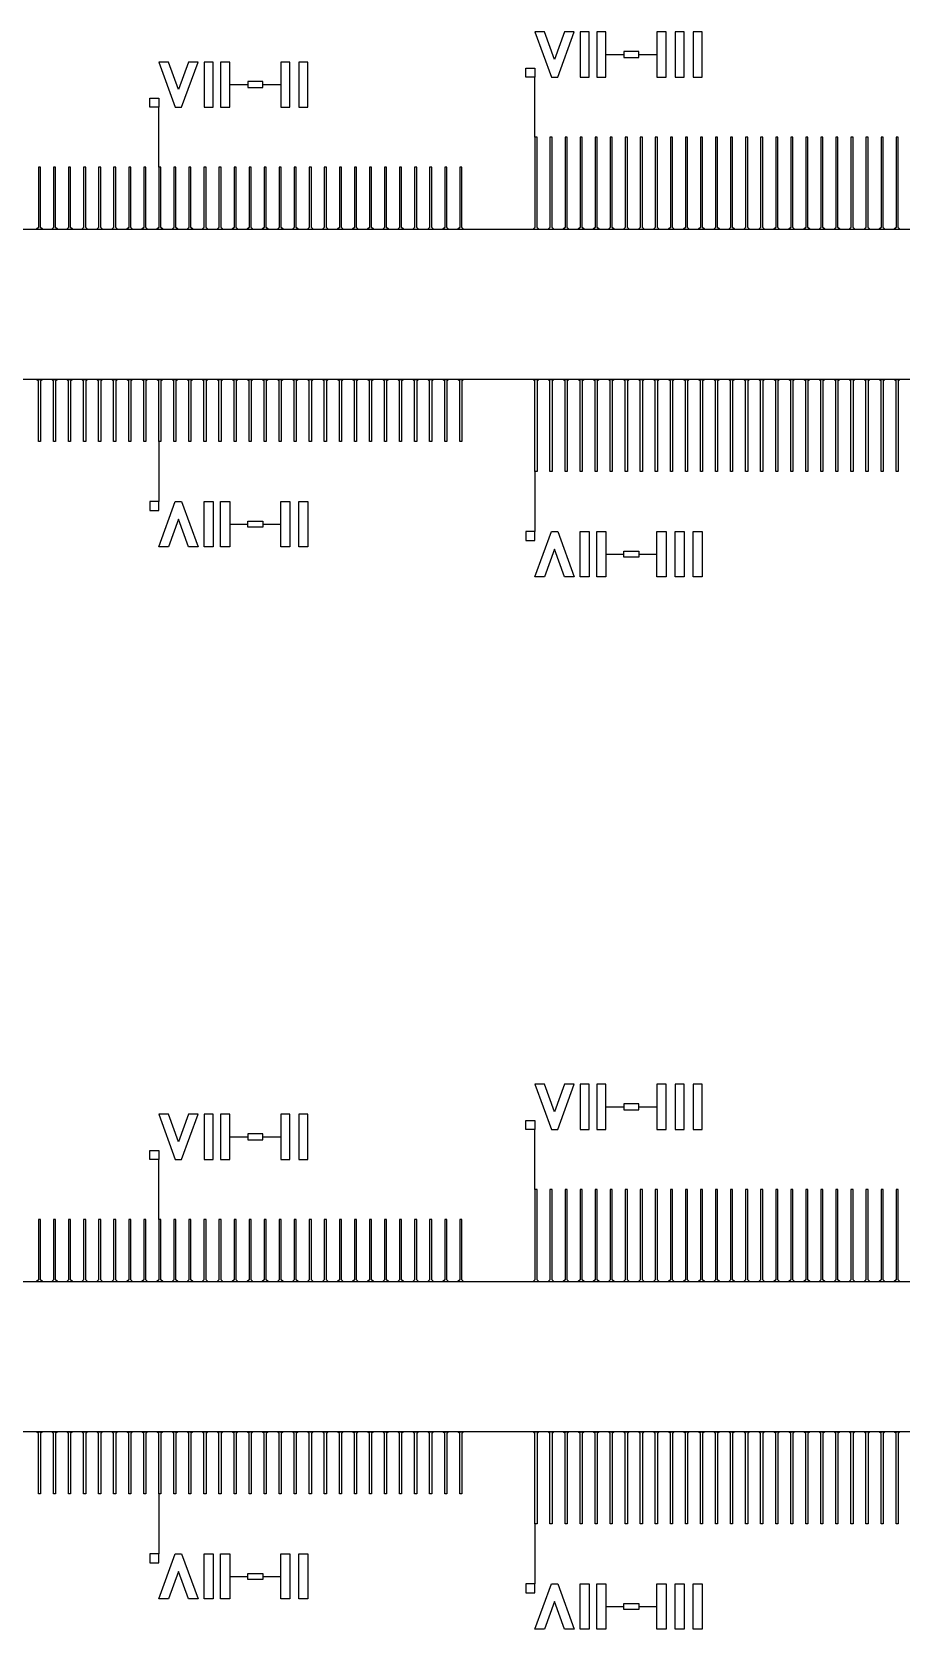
# Model space of a CAD drawing. Extents: x 135699 to 160699, y 112501 to 137501.
# Drawn here: x 147033 to 147321, y 130736 to 131267 of the extents above; entities that cross this region are included whole.
import ezdxf

# ---------------------------------------------------------------- set-up
doc = ezdxf.new("R2010")
doc.units = 13
doc.layers.add('0.7', color=50, linetype='Continuous')
doc.layers.add('Main', color=140, linetype='Continuous')
doc.layers.add('Write', color=7, linetype='Continuous', true_color=0x839eaa)

msp = doc.modelspace()

# ---------------------------------------------------------------- linework, layer by layer
for p, q in [((147223.23, 131259.41), (147229.23, 131259.41)), ((147234.23, 131259.41), (147240.23, 131259.41)), ((147098.23, 131249.41), (147104.23, 131249.41)), ((147109.23, 131249.41), (147115.23, 131249.41)), ((147199.68, 131231.91), (147199.68, 131251.91)), ((147074.68, 131221.91), (147074.68, 131241.91)), ((147074.68, 131130.71), (147074.68, 131110.71)), ((147199.68, 131120.71), (147199.68, 131100.71)), ((147098.23, 131103.21), (147104.23, 131103.21)), ((147109.23, 131103.21), (147115.23, 131103.21)), ((147223.23, 131093.21), (147229.23, 131093.21)), ((147234.23, 131093.21), (147240.23, 131093.21)), ((147223.23, 130909.41), (147229.23, 130909.41)), ((147234.23, 130909.41), (147240.23, 130909.41)), ((147098.23, 130899.41), (147104.23, 130899.41)), ((147109.23, 130899.41), (147115.23, 130899.41)), ((147199.68, 130881.91), (147199.68, 130901.91)), ((147074.68, 130871.91), (147074.68, 130891.91)), ((147074.68, 130780.71), (147074.68, 130760.71)), ((147199.68, 130770.71), (147199.68, 130750.71)), ((147098.23, 130753.21), (147104.23, 130753.21)), ((147109.23, 130753.21), (147115.23, 130753.21)), ((147223.23, 130743.21), (147229.23, 130743.21)), ((147234.23, 130743.21), (147240.23, 130743.21))]:
    msp.add_line(p, q)
at = {"layer": '0.7'}
for points in [[(147200.98, 131201.31), (147200.38, 131201.91), (147200.38, 131231.91), (147199.68, 131231.91), (147199.68, 131201.91), (147199.08, 131201.31)], [(147205.98, 131201.31), (147205.38, 131201.91), (147205.38, 131231.91), (147204.68, 131231.91), (147204.68, 131201.91), (147204.08, 131201.31)], [(147210.98, 131201.31), (147210.38, 131201.91), (147210.38, 131231.91), (147209.68, 131231.91), (147209.68, 131201.91), (147209.08, 131201.31)], [(147215.98, 131201.31), (147215.38, 131201.91), (147215.38, 131231.91), (147214.68, 131231.91), (147214.68, 131201.91), (147214.08, 131201.31)], [(147220.98, 131201.31), (147220.38, 131201.91), (147220.38, 131231.91), (147219.68, 131231.91), (147219.68, 131201.91), (147219.08, 131201.31)], [(147225.98, 131201.31), (147225.38, 131201.91), (147225.38, 131231.91), (147224.68, 131231.91), (147224.68, 131201.91), (147224.08, 131201.31)], [(147230.98, 131201.31), (147230.38, 131201.91), (147230.38, 131231.91), (147229.68, 131231.91), (147229.68, 131201.91), (147229.08, 131201.31)], [(147235.98, 131201.31), (147235.38, 131201.91), (147235.38, 131231.91), (147234.68, 131231.91), (147234.68, 131201.91), (147234.08, 131201.31)], [(147240.98, 131201.31), (147240.38, 131201.91), (147240.38, 131231.91), (147239.68, 131231.91), (147239.68, 131201.91), (147239.08, 131201.31)], [(147245.98, 131201.31), (147245.38, 131201.91), (147245.38, 131231.91), (147244.68, 131231.91), (147244.68, 131201.91), (147244.08, 131201.31)], [(147250.98, 131201.31), (147250.38, 131201.91), (147250.38, 131231.91), (147249.68, 131231.91), (147249.68, 131201.91), (147249.08, 131201.31)], [(147255.98, 131201.31), (147255.38, 131201.91), (147255.38, 131231.91), (147254.68, 131231.91), (147254.68, 131201.91), (147254.08, 131201.31)], [(147260.98, 131201.31), (147260.38, 131201.91), (147260.38, 131231.91), (147259.68, 131231.91), (147259.68, 131201.91), (147259.08, 131201.31)], [(147265.98, 131201.31), (147265.38, 131201.91), (147265.38, 131231.91), (147264.68, 131231.91), (147264.68, 131201.91), (147264.08, 131201.31)], [(147270.98, 131201.31), (147270.38, 131201.91), (147270.38, 131231.91), (147269.68, 131231.91), (147269.68, 131201.91), (147269.08, 131201.31)], [(147275.98, 131201.31), (147275.38, 131201.91), (147275.38, 131231.91), (147274.68, 131231.91), (147274.68, 131201.91), (147274.08, 131201.31)], [(147280.98, 131201.31), (147280.38, 131201.91), (147280.38, 131231.91), (147279.68, 131231.91), (147279.68, 131201.91), (147279.08, 131201.31)], [(147285.98, 131201.31), (147285.38, 131201.91), (147285.38, 131231.91), (147284.68, 131231.91), (147284.68, 131201.91), (147284.08, 131201.31)], [(147290.98, 131201.31), (147290.38, 131201.91), (147290.38, 131231.91), (147289.68, 131231.91), (147289.68, 131201.91), (147289.08, 131201.31)], [(147295.98, 131201.31), (147295.38, 131201.91), (147295.38, 131231.91), (147294.68, 131231.91), (147294.68, 131201.91), (147294.08, 131201.31)], [(147300.98, 131201.31), (147300.38, 131201.91), (147300.38, 131231.91), (147299.68, 131231.91), (147299.68, 131201.91), (147299.08, 131201.31)], [(147305.98, 131201.31), (147305.38, 131201.91), (147305.38, 131231.91), (147304.68, 131231.91), (147304.68, 131201.91), (147304.08, 131201.31)], [(147310.98, 131201.31), (147310.38, 131201.91), (147310.38, 131231.91), (147309.68, 131231.91), (147309.68, 131201.91), (147309.08, 131201.31)], [(147315.98, 131201.31), (147315.38, 131201.91), (147315.38, 131231.91), (147314.68, 131231.91), (147314.68, 131201.91), (147314.08, 131201.31)], [(147320.98, 131201.31), (147320.38, 131201.91), (147320.38, 131231.91), (147319.68, 131231.91), (147319.68, 131201.91), (147319.08, 131201.31)], [(147035.98, 131201.31), (147035.38, 131201.91), (147035.38, 131221.91), (147034.68, 131221.91), (147034.68, 131201.91), (147034.08, 131201.31)], [(147040.98, 131201.31), (147040.38, 131201.91), (147040.38, 131221.91), (147039.68, 131221.91), (147039.68, 131201.91), (147039.08, 131201.31)], [(147045.98, 131201.31), (147045.38, 131201.91), (147045.38, 131221.91), (147044.68, 131221.91), (147044.68, 131201.91), (147044.08, 131201.31)], [(147050.98, 131201.31), (147050.38, 131201.91), (147050.38, 131221.91), (147049.68, 131221.91), (147049.68, 131201.91), (147049.08, 131201.31)], [(147055.98, 131201.31), (147055.38, 131201.91), (147055.38, 131221.91), (147054.68, 131221.91), (147054.68, 131201.91), (147054.08, 131201.31)], [(147060.98, 131201.31), (147060.38, 131201.91), (147060.38, 131221.91), (147059.68, 131221.91), (147059.68, 131201.91), (147059.08, 131201.31)], [(147065.98, 131201.31), (147065.38, 131201.91), (147065.38, 131221.91), (147064.68, 131221.91), (147064.68, 131201.91), (147064.08, 131201.31)], [(147070.98, 131201.31), (147070.38, 131201.91), (147070.38, 131221.91), (147069.68, 131221.91), (147069.68, 131201.91), (147069.08, 131201.31)], [(147075.98, 131201.31), (147075.38, 131201.91), (147075.38, 131221.91), (147074.68, 131221.91), (147074.68, 131201.91), (147074.08, 131201.31)], [(147080.98, 131201.31), (147080.38, 131201.91), (147080.38, 131221.91), (147079.68, 131221.91), (147079.68, 131201.91), (147079.08, 131201.31)], [(147085.98, 131201.31), (147085.38, 131201.91), (147085.38, 131221.91), (147084.68, 131221.91), (147084.68, 131201.91), (147084.08, 131201.31)], [(147090.98, 131201.31), (147090.38, 131201.91), (147090.38, 131221.91), (147089.68, 131221.91), (147089.68, 131201.91), (147089.08, 131201.31)], [(147095.98, 131201.31), (147095.38, 131201.91), (147095.38, 131221.91), (147094.68, 131221.91), (147094.68, 131201.91), (147094.08, 131201.31)], [(147100.98, 131201.31), (147100.38, 131201.91), (147100.38, 131221.91), (147099.68, 131221.91), (147099.68, 131201.91), (147099.08, 131201.31)], [(147105.98, 131201.31), (147105.38, 131201.91), (147105.38, 131221.91), (147104.68, 131221.91), (147104.68, 131201.91), (147104.08, 131201.31)], [(147110.98, 131201.31), (147110.38, 131201.91), (147110.38, 131221.91), (147109.68, 131221.91), (147109.68, 131201.91), (147109.08, 131201.31)], [(147115.98, 131201.31), (147115.38, 131201.91), (147115.38, 131221.91), (147114.68, 131221.91), (147114.68, 131201.91), (147114.08, 131201.31)], [(147120.98, 131201.31), (147120.38, 131201.91), (147120.38, 131221.91), (147119.68, 131221.91), (147119.68, 131201.91), (147119.08, 131201.31)], [(147125.98, 131201.31), (147125.38, 131201.91), (147125.38, 131221.91), (147124.68, 131221.91), (147124.68, 131201.91), (147124.08, 131201.31)], [(147130.98, 131201.31), (147130.38, 131201.91), (147130.38, 131221.91), (147129.68, 131221.91), (147129.68, 131201.91), (147129.08, 131201.31)], [(147135.98, 131201.31), (147135.38, 131201.91), (147135.38, 131221.91), (147134.68, 131221.91), (147134.68, 131201.91), (147134.08, 131201.31)], [(147140.98, 131201.31), (147140.38, 131201.91), (147140.38, 131221.91), (147139.68, 131221.91), (147139.68, 131201.91), (147139.08, 131201.31)], [(147145.98, 131201.31), (147145.38, 131201.91), (147145.38, 131221.91), (147144.68, 131221.91), (147144.68, 131201.91), (147144.08, 131201.31)], [(147150.98, 131201.31), (147150.38, 131201.91), (147150.38, 131221.91), (147149.68, 131221.91), (147149.68, 131201.91), (147149.08, 131201.31)], [(147155.98, 131201.31), (147155.38, 131201.91), (147155.38, 131221.91), (147154.68, 131221.91), (147154.68, 131201.91), (147154.08, 131201.31)], [(147160.98, 131201.31), (147160.38, 131201.91), (147160.38, 131221.91), (147159.68, 131221.91), (147159.68, 131201.91), (147159.08, 131201.31)], [(147165.98, 131201.31), (147165.38, 131201.91), (147165.38, 131221.91), (147164.68, 131221.91), (147164.68, 131201.91), (147164.08, 131201.31)], [(147170.98, 131201.31), (147170.38, 131201.91), (147170.38, 131221.91), (147169.68, 131221.91), (147169.68, 131201.91), (147169.08, 131201.31)], [(147175.98, 131201.31), (147175.38, 131201.91), (147175.38, 131221.91), (147174.68, 131221.91), (147174.68, 131201.91), (147174.08, 131201.31)], [(147035.98, 131151.31), (147035.38, 131150.71), (147035.38, 131130.71), (147034.68, 131130.71), (147034.68, 131150.71), (147034.08, 131151.31)], [(147040.98, 131151.31), (147040.38, 131150.71), (147040.38, 131130.71), (147039.68, 131130.71), (147039.68, 131150.71), (147039.08, 131151.31)], [(147045.98, 131151.31), (147045.38, 131150.71), (147045.38, 131130.71), (147044.68, 131130.71), (147044.68, 131150.71), (147044.08, 131151.31)], [(147050.98, 131151.31), (147050.38, 131150.71), (147050.38, 131130.71), (147049.68, 131130.71), (147049.68, 131150.71), (147049.08, 131151.31)], [(147055.98, 131151.31), (147055.38, 131150.71), (147055.38, 131130.71), (147054.68, 131130.71), (147054.68, 131150.71), (147054.08, 131151.31)], [(147060.98, 131151.31), (147060.38, 131150.71), (147060.38, 131130.71), (147059.68, 131130.71), (147059.68, 131150.71), (147059.08, 131151.31)], [(147065.98, 131151.31), (147065.38, 131150.71), (147065.38, 131130.71), (147064.68, 131130.71), (147064.68, 131150.71), (147064.08, 131151.31)], [(147070.98, 131151.31), (147070.38, 131150.71), (147070.38, 131130.71), (147069.68, 131130.71), (147069.68, 131150.71), (147069.08, 131151.31)], [(147075.98, 131151.31), (147075.38, 131150.71), (147075.38, 131130.71), (147074.68, 131130.71), (147074.68, 131150.71), (147074.08, 131151.31)], [(147080.98, 131151.31), (147080.38, 131150.71), (147080.38, 131130.71), (147079.68, 131130.71), (147079.68, 131150.71), (147079.08, 131151.31)], [(147085.98, 131151.31), (147085.38, 131150.71), (147085.38, 131130.71), (147084.68, 131130.71), (147084.68, 131150.71), (147084.08, 131151.31)], [(147090.98, 131151.31), (147090.38, 131150.71), (147090.38, 131130.71), (147089.68, 131130.71), (147089.68, 131150.71), (147089.08, 131151.31)], [(147095.98, 131151.31), (147095.38, 131150.71), (147095.38, 131130.71), (147094.68, 131130.71), (147094.68, 131150.71), (147094.08, 131151.31)], [(147100.98, 131151.31), (147100.38, 131150.71), (147100.38, 131130.71), (147099.68, 131130.71), (147099.68, 131150.71), (147099.08, 131151.31)], [(147105.98, 131151.31), (147105.38, 131150.71), (147105.38, 131130.71), (147104.68, 131130.71), (147104.68, 131150.71), (147104.08, 131151.31)], [(147110.98, 131151.31), (147110.38, 131150.71), (147110.38, 131130.71), (147109.68, 131130.71), (147109.68, 131150.71), (147109.08, 131151.31)], [(147115.98, 131151.31), (147115.38, 131150.71), (147115.38, 131130.71), (147114.68, 131130.71), (147114.68, 131150.71), (147114.08, 131151.31)], [(147120.98, 131151.31), (147120.38, 131150.71), (147120.38, 131130.71), (147119.68, 131130.71), (147119.68, 131150.71), (147119.08, 131151.31)], [(147125.98, 131151.31), (147125.38, 131150.71), (147125.38, 131130.71), (147124.68, 131130.71), (147124.68, 131150.71), (147124.08, 131151.31)], [(147130.98, 131151.31), (147130.38, 131150.71), (147130.38, 131130.71), (147129.68, 131130.71), (147129.68, 131150.71), (147129.08, 131151.31)], [(147135.98, 131151.31), (147135.38, 131150.71), (147135.38, 131130.71), (147134.68, 131130.71), (147134.68, 131150.71), (147134.08, 131151.31)], [(147140.98, 131151.31), (147140.38, 131150.71), (147140.38, 131130.71), (147139.68, 131130.71), (147139.68, 131150.71), (147139.08, 131151.31)], [(147145.98, 131151.31), (147145.38, 131150.71), (147145.38, 131130.71), (147144.68, 131130.71), (147144.68, 131150.71), (147144.08, 131151.31)], [(147150.98, 131151.31), (147150.38, 131150.71), (147150.38, 131130.71), (147149.68, 131130.71), (147149.68, 131150.71), (147149.08, 131151.31)], [(147155.98, 131151.31), (147155.38, 131150.71), (147155.38, 131130.71), (147154.68, 131130.71), (147154.68, 131150.71), (147154.08, 131151.31)], [(147160.98, 131151.31), (147160.38, 131150.71), (147160.38, 131130.71), (147159.68, 131130.71), (147159.68, 131150.71), (147159.08, 131151.31)], [(147165.98, 131151.31), (147165.38, 131150.71), (147165.38, 131130.71), (147164.68, 131130.71), (147164.68, 131150.71), (147164.08, 131151.31)], [(147170.98, 131151.31), (147170.38, 131150.71), (147170.38, 131130.71), (147169.68, 131130.71), (147169.68, 131150.71), (147169.08, 131151.31)], [(147175.98, 131151.31), (147175.38, 131150.71), (147175.38, 131130.71), (147174.68, 131130.71), (147174.68, 131150.71), (147174.08, 131151.31)], [(147200.98, 131151.31), (147200.38, 131150.71), (147200.38, 131120.71), (147199.68, 131120.71), (147199.68, 131150.71), (147199.08, 131151.31)], [(147205.98, 131151.31), (147205.38, 131150.71), (147205.38, 131120.71), (147204.68, 131120.71), (147204.68, 131150.71), (147204.08, 131151.31)], [(147210.98, 131151.31), (147210.38, 131150.71), (147210.38, 131120.71), (147209.68, 131120.71), (147209.68, 131150.71), (147209.08, 131151.31)], [(147215.98, 131151.31), (147215.38, 131150.71), (147215.38, 131120.71), (147214.68, 131120.71), (147214.68, 131150.71), (147214.08, 131151.31)], [(147220.98, 131151.31), (147220.38, 131150.71), (147220.38, 131120.71), (147219.68, 131120.71), (147219.68, 131150.71), (147219.08, 131151.31)], [(147225.98, 131151.31), (147225.38, 131150.71), (147225.38, 131120.71), (147224.68, 131120.71), (147224.68, 131150.71), (147224.08, 131151.31)], [(147230.98, 131151.31), (147230.38, 131150.71), (147230.38, 131120.71), (147229.68, 131120.71), (147229.68, 131150.71), (147229.08, 131151.31)], [(147235.98, 131151.31), (147235.38, 131150.71), (147235.38, 131120.71), (147234.68, 131120.71), (147234.68, 131150.71), (147234.08, 131151.31)], [(147240.98, 131151.31), (147240.38, 131150.71), (147240.38, 131120.71), (147239.68, 131120.71), (147239.68, 131150.71), (147239.08, 131151.31)], [(147245.98, 131151.31), (147245.38, 131150.71), (147245.38, 131120.71), (147244.68, 131120.71), (147244.68, 131150.71), (147244.08, 131151.31)], [(147250.98, 131151.31), (147250.38, 131150.71), (147250.38, 131120.71), (147249.68, 131120.71), (147249.68, 131150.71), (147249.08, 131151.31)], [(147255.98, 131151.31), (147255.38, 131150.71), (147255.38, 131120.71), (147254.68, 131120.71), (147254.68, 131150.71), (147254.08, 131151.31)], [(147260.98, 131151.31), (147260.38, 131150.71), (147260.38, 131120.71), (147259.68, 131120.71), (147259.68, 131150.71), (147259.08, 131151.31)], [(147265.98, 131151.31), (147265.38, 131150.71), (147265.38, 131120.71), (147264.68, 131120.71), (147264.68, 131150.71), (147264.08, 131151.31)], [(147270.98, 131151.31), (147270.38, 131150.71), (147270.38, 131120.71), (147269.68, 131120.71), (147269.68, 131150.71), (147269.08, 131151.31)], [(147275.98, 131151.31), (147275.38, 131150.71), (147275.38, 131120.71), (147274.68, 131120.71), (147274.68, 131150.71), (147274.08, 131151.31)], [(147280.98, 131151.31), (147280.38, 131150.71), (147280.38, 131120.71), (147279.68, 131120.71), (147279.68, 131150.71), (147279.08, 131151.31)], [(147285.98, 131151.31), (147285.38, 131150.71), (147285.38, 131120.71), (147284.68, 131120.71), (147284.68, 131150.71), (147284.08, 131151.31)], [(147290.98, 131151.31), (147290.38, 131150.71), (147290.38, 131120.71), (147289.68, 131120.71), (147289.68, 131150.71), (147289.08, 131151.31)], [(147295.98, 131151.31), (147295.38, 131150.71), (147295.38, 131120.71), (147294.68, 131120.71), (147294.68, 131150.71), (147294.08, 131151.31)], [(147300.98, 131151.31), (147300.38, 131150.71), (147300.38, 131120.71), (147299.68, 131120.71), (147299.68, 131150.71), (147299.08, 131151.31)], [(147305.98, 131151.31), (147305.38, 131150.71), (147305.38, 131120.71), (147304.68, 131120.71), (147304.68, 131150.71), (147304.08, 131151.31)], [(147310.98, 131151.31), (147310.38, 131150.71), (147310.38, 131120.71), (147309.68, 131120.71), (147309.68, 131150.71), (147309.08, 131151.31)], [(147315.98, 131151.31), (147315.38, 131150.71), (147315.38, 131120.71), (147314.68, 131120.71), (147314.68, 131150.71), (147314.08, 131151.31)], [(147320.98, 131151.31), (147320.38, 131150.71), (147320.38, 131120.71), (147319.68, 131120.71), (147319.68, 131150.71), (147319.08, 131151.31)], [(147200.98, 130851.31), (147200.38, 130851.91), (147200.38, 130881.91), (147199.68, 130881.91), (147199.68, 130851.91), (147199.08, 130851.31)], [(147205.98, 130851.31), (147205.38, 130851.91), (147205.38, 130881.91), (147204.68, 130881.91), (147204.68, 130851.91), (147204.08, 130851.31)], [(147210.98, 130851.31), (147210.38, 130851.91), (147210.38, 130881.91), (147209.68, 130881.91), (147209.68, 130851.91), (147209.08, 130851.31)], [(147215.98, 130851.31), (147215.38, 130851.91), (147215.38, 130881.91), (147214.68, 130881.91), (147214.68, 130851.91), (147214.08, 130851.31)], [(147220.98, 130851.31), (147220.38, 130851.91), (147220.38, 130881.91), (147219.68, 130881.91), (147219.68, 130851.91), (147219.08, 130851.31)], [(147225.98, 130851.31), (147225.38, 130851.91), (147225.38, 130881.91), (147224.68, 130881.91), (147224.68, 130851.91), (147224.08, 130851.31)], [(147230.98, 130851.31), (147230.38, 130851.91), (147230.38, 130881.91), (147229.68, 130881.91), (147229.68, 130851.91), (147229.08, 130851.31)], [(147235.98, 130851.31), (147235.38, 130851.91), (147235.38, 130881.91), (147234.68, 130881.91), (147234.68, 130851.91), (147234.08, 130851.31)], [(147240.98, 130851.31), (147240.38, 130851.91), (147240.38, 130881.91), (147239.68, 130881.91), (147239.68, 130851.91), (147239.08, 130851.31)], [(147245.98, 130851.31), (147245.38, 130851.91), (147245.38, 130881.91), (147244.68, 130881.91), (147244.68, 130851.91), (147244.08, 130851.31)], [(147250.98, 130851.31), (147250.38, 130851.91), (147250.38, 130881.91), (147249.68, 130881.91), (147249.68, 130851.91), (147249.08, 130851.31)], [(147255.98, 130851.31), (147255.38, 130851.91), (147255.38, 130881.91), (147254.68, 130881.91), (147254.68, 130851.91), (147254.08, 130851.31)], [(147260.98, 130851.31), (147260.38, 130851.91), (147260.38, 130881.91), (147259.68, 130881.91), (147259.68, 130851.91), (147259.08, 130851.31)], [(147265.98, 130851.31), (147265.38, 130851.91), (147265.38, 130881.91), (147264.68, 130881.91), (147264.68, 130851.91), (147264.08, 130851.31)], [(147270.98, 130851.31), (147270.38, 130851.91), (147270.38, 130881.91), (147269.68, 130881.91), (147269.68, 130851.91), (147269.08, 130851.31)], [(147275.98, 130851.31), (147275.38, 130851.91), (147275.38, 130881.91), (147274.68, 130881.91), (147274.68, 130851.91), (147274.08, 130851.31)], [(147280.98, 130851.31), (147280.38, 130851.91), (147280.38, 130881.91), (147279.68, 130881.91), (147279.68, 130851.91), (147279.08, 130851.31)], [(147285.98, 130851.31), (147285.38, 130851.91), (147285.38, 130881.91), (147284.68, 130881.91), (147284.68, 130851.91), (147284.08, 130851.31)], [(147290.98, 130851.31), (147290.38, 130851.91), (147290.38, 130881.91), (147289.68, 130881.91), (147289.68, 130851.91), (147289.08, 130851.31)], [(147295.98, 130851.31), (147295.38, 130851.91), (147295.38, 130881.91), (147294.68, 130881.91), (147294.68, 130851.91), (147294.08, 130851.31)], [(147300.98, 130851.31), (147300.38, 130851.91), (147300.38, 130881.91), (147299.68, 130881.91), (147299.68, 130851.91), (147299.08, 130851.31)], [(147305.98, 130851.31), (147305.38, 130851.91), (147305.38, 130881.91), (147304.68, 130881.91), (147304.68, 130851.91), (147304.08, 130851.31)], [(147310.98, 130851.31), (147310.38, 130851.91), (147310.38, 130881.91), (147309.68, 130881.91), (147309.68, 130851.91), (147309.08, 130851.31)], [(147315.98, 130851.31), (147315.38, 130851.91), (147315.38, 130881.91), (147314.68, 130881.91), (147314.68, 130851.91), (147314.08, 130851.31)], [(147320.98, 130851.31), (147320.38, 130851.91), (147320.38, 130881.91), (147319.68, 130881.91), (147319.68, 130851.91), (147319.08, 130851.31)], [(147035.98, 130851.31), (147035.38, 130851.91), (147035.38, 130871.91), (147034.68, 130871.91), (147034.68, 130851.91), (147034.08, 130851.31)], [(147040.98, 130851.31), (147040.38, 130851.91), (147040.38, 130871.91), (147039.68, 130871.91), (147039.68, 130851.91), (147039.08, 130851.31)], [(147045.98, 130851.31), (147045.38, 130851.91), (147045.38, 130871.91), (147044.68, 130871.91), (147044.68, 130851.91), (147044.08, 130851.31)], [(147050.98, 130851.31), (147050.38, 130851.91), (147050.38, 130871.91), (147049.68, 130871.91), (147049.68, 130851.91), (147049.08, 130851.31)], [(147055.98, 130851.31), (147055.38, 130851.91), (147055.38, 130871.91), (147054.68, 130871.91), (147054.68, 130851.91), (147054.08, 130851.31)], [(147060.98, 130851.31), (147060.38, 130851.91), (147060.38, 130871.91), (147059.68, 130871.91), (147059.68, 130851.91), (147059.08, 130851.31)], [(147065.98, 130851.31), (147065.38, 130851.91), (147065.38, 130871.91), (147064.68, 130871.91), (147064.68, 130851.91), (147064.08, 130851.31)], [(147070.98, 130851.31), (147070.38, 130851.91), (147070.38, 130871.91), (147069.68, 130871.91), (147069.68, 130851.91), (147069.08, 130851.31)], [(147075.98, 130851.31), (147075.38, 130851.91), (147075.38, 130871.91), (147074.68, 130871.91), (147074.68, 130851.91), (147074.08, 130851.31)], [(147080.98, 130851.31), (147080.38, 130851.91), (147080.38, 130871.91), (147079.68, 130871.91), (147079.68, 130851.91), (147079.08, 130851.31)], [(147085.98, 130851.31), (147085.38, 130851.91), (147085.38, 130871.91), (147084.68, 130871.91), (147084.68, 130851.91), (147084.08, 130851.31)], [(147090.98, 130851.31), (147090.38, 130851.91), (147090.38, 130871.91), (147089.68, 130871.91), (147089.68, 130851.91), (147089.08, 130851.31)], [(147095.98, 130851.31), (147095.38, 130851.91), (147095.38, 130871.91), (147094.68, 130871.91), (147094.68, 130851.91), (147094.08, 130851.31)], [(147100.98, 130851.31), (147100.38, 130851.91), (147100.38, 130871.91), (147099.68, 130871.91), (147099.68, 130851.91), (147099.08, 130851.31)], [(147105.98, 130851.31), (147105.38, 130851.91), (147105.38, 130871.91), (147104.68, 130871.91), (147104.68, 130851.91), (147104.08, 130851.31)], [(147110.98, 130851.31), (147110.38, 130851.91), (147110.38, 130871.91), (147109.68, 130871.91), (147109.68, 130851.91), (147109.08, 130851.31)], [(147115.98, 130851.31), (147115.38, 130851.91), (147115.38, 130871.91), (147114.68, 130871.91), (147114.68, 130851.91), (147114.08, 130851.31)], [(147120.98, 130851.31), (147120.38, 130851.91), (147120.38, 130871.91), (147119.68, 130871.91), (147119.68, 130851.91), (147119.08, 130851.31)], [(147125.98, 130851.31), (147125.38, 130851.91), (147125.38, 130871.91), (147124.68, 130871.91), (147124.68, 130851.91), (147124.08, 130851.31)], [(147130.98, 130851.31), (147130.38, 130851.91), (147130.38, 130871.91), (147129.68, 130871.91), (147129.68, 130851.91), (147129.08, 130851.31)], [(147135.98, 130851.31), (147135.38, 130851.91), (147135.38, 130871.91), (147134.68, 130871.91), (147134.68, 130851.91), (147134.08, 130851.31)], [(147140.98, 130851.31), (147140.38, 130851.91), (147140.38, 130871.91), (147139.68, 130871.91), (147139.68, 130851.91), (147139.08, 130851.31)], [(147145.98, 130851.31), (147145.38, 130851.91), (147145.38, 130871.91), (147144.68, 130871.91), (147144.68, 130851.91), (147144.08, 130851.31)], [(147150.98, 130851.31), (147150.38, 130851.91), (147150.38, 130871.91), (147149.68, 130871.91), (147149.68, 130851.91), (147149.08, 130851.31)], [(147155.98, 130851.31), (147155.38, 130851.91), (147155.38, 130871.91), (147154.68, 130871.91), (147154.68, 130851.91), (147154.08, 130851.31)], [(147160.98, 130851.31), (147160.38, 130851.91), (147160.38, 130871.91), (147159.68, 130871.91), (147159.68, 130851.91), (147159.08, 130851.31)], [(147165.98, 130851.31), (147165.38, 130851.91), (147165.38, 130871.91), (147164.68, 130871.91), (147164.68, 130851.91), (147164.08, 130851.31)], [(147170.98, 130851.31), (147170.38, 130851.91), (147170.38, 130871.91), (147169.68, 130871.91), (147169.68, 130851.91), (147169.08, 130851.31)], [(147175.98, 130851.31), (147175.38, 130851.91), (147175.38, 130871.91), (147174.68, 130871.91), (147174.68, 130851.91), (147174.08, 130851.31)], [(147035.98, 130801.31), (147035.38, 130800.71), (147035.38, 130780.71), (147034.68, 130780.71), (147034.68, 130800.71), (147034.08, 130801.31)], [(147040.98, 130801.31), (147040.38, 130800.71), (147040.38, 130780.71), (147039.68, 130780.71), (147039.68, 130800.71), (147039.08, 130801.31)], [(147045.98, 130801.31), (147045.38, 130800.71), (147045.38, 130780.71), (147044.68, 130780.71), (147044.68, 130800.71), (147044.08, 130801.31)], [(147050.98, 130801.31), (147050.38, 130800.71), (147050.38, 130780.71), (147049.68, 130780.71), (147049.68, 130800.71), (147049.08, 130801.31)], [(147055.98, 130801.31), (147055.38, 130800.71), (147055.38, 130780.71), (147054.68, 130780.71), (147054.68, 130800.71), (147054.08, 130801.31)], [(147060.98, 130801.31), (147060.38, 130800.71), (147060.38, 130780.71), (147059.68, 130780.71), (147059.68, 130800.71), (147059.08, 130801.31)], [(147065.98, 130801.31), (147065.38, 130800.71), (147065.38, 130780.71), (147064.68, 130780.71), (147064.68, 130800.71), (147064.08, 130801.31)], [(147070.98, 130801.31), (147070.38, 130800.71), (147070.38, 130780.71), (147069.68, 130780.71), (147069.68, 130800.71), (147069.08, 130801.31)], [(147075.98, 130801.31), (147075.38, 130800.71), (147075.38, 130780.71), (147074.68, 130780.71), (147074.68, 130800.71), (147074.08, 130801.31)], [(147080.98, 130801.31), (147080.38, 130800.71), (147080.38, 130780.71), (147079.68, 130780.71), (147079.68, 130800.71), (147079.08, 130801.31)], [(147085.98, 130801.31), (147085.38, 130800.71), (147085.38, 130780.71), (147084.68, 130780.71), (147084.68, 130800.71), (147084.08, 130801.31)], [(147090.98, 130801.31), (147090.38, 130800.71), (147090.38, 130780.71), (147089.68, 130780.71), (147089.68, 130800.71), (147089.08, 130801.31)], [(147095.98, 130801.31), (147095.38, 130800.71), (147095.38, 130780.71), (147094.68, 130780.71), (147094.68, 130800.71), (147094.08, 130801.31)], [(147100.98, 130801.31), (147100.38, 130800.71), (147100.38, 130780.71), (147099.68, 130780.71), (147099.68, 130800.71), (147099.08, 130801.31)], [(147105.98, 130801.31), (147105.38, 130800.71), (147105.38, 130780.71), (147104.68, 130780.71), (147104.68, 130800.71), (147104.08, 130801.31)], [(147110.98, 130801.31), (147110.38, 130800.71), (147110.38, 130780.71), (147109.68, 130780.71), (147109.68, 130800.71), (147109.08, 130801.31)], [(147115.98, 130801.31), (147115.38, 130800.71), (147115.38, 130780.71), (147114.68, 130780.71), (147114.68, 130800.71), (147114.08, 130801.31)], [(147120.98, 130801.31), (147120.38, 130800.71), (147120.38, 130780.71), (147119.68, 130780.71), (147119.68, 130800.71), (147119.08, 130801.31)], [(147125.98, 130801.31), (147125.38, 130800.71), (147125.38, 130780.71), (147124.68, 130780.71), (147124.68, 130800.71), (147124.08, 130801.31)], [(147130.98, 130801.31), (147130.38, 130800.71), (147130.38, 130780.71), (147129.68, 130780.71), (147129.68, 130800.71), (147129.08, 130801.31)], [(147135.98, 130801.31), (147135.38, 130800.71), (147135.38, 130780.71), (147134.68, 130780.71), (147134.68, 130800.71), (147134.08, 130801.31)], [(147140.98, 130801.31), (147140.38, 130800.71), (147140.38, 130780.71), (147139.68, 130780.71), (147139.68, 130800.71), (147139.08, 130801.31)], [(147145.98, 130801.31), (147145.38, 130800.71), (147145.38, 130780.71), (147144.68, 130780.71), (147144.68, 130800.71), (147144.08, 130801.31)], [(147150.98, 130801.31), (147150.38, 130800.71), (147150.38, 130780.71), (147149.68, 130780.71), (147149.68, 130800.71), (147149.08, 130801.31)], [(147155.98, 130801.31), (147155.38, 130800.71), (147155.38, 130780.71), (147154.68, 130780.71), (147154.68, 130800.71), (147154.08, 130801.31)], [(147160.98, 130801.31), (147160.38, 130800.71), (147160.38, 130780.71), (147159.68, 130780.71), (147159.68, 130800.71), (147159.08, 130801.31)], [(147165.98, 130801.31), (147165.38, 130800.71), (147165.38, 130780.71), (147164.68, 130780.71), (147164.68, 130800.71), (147164.08, 130801.31)], [(147170.98, 130801.31), (147170.38, 130800.71), (147170.38, 130780.71), (147169.68, 130780.71), (147169.68, 130800.71), (147169.08, 130801.31)], [(147175.98, 130801.31), (147175.38, 130800.71), (147175.38, 130780.71), (147174.68, 130780.71), (147174.68, 130800.71), (147174.08, 130801.31)], [(147200.98, 130801.31), (147200.38, 130800.71), (147200.38, 130770.71), (147199.68, 130770.71), (147199.68, 130800.71), (147199.08, 130801.31)], [(147205.98, 130801.31), (147205.38, 130800.71), (147205.38, 130770.71), (147204.68, 130770.71), (147204.68, 130800.71), (147204.08, 130801.31)], [(147210.98, 130801.31), (147210.38, 130800.71), (147210.38, 130770.71), (147209.68, 130770.71), (147209.68, 130800.71), (147209.08, 130801.31)], [(147215.98, 130801.31), (147215.38, 130800.71), (147215.38, 130770.71), (147214.68, 130770.71), (147214.68, 130800.71), (147214.08, 130801.31)], [(147220.98, 130801.31), (147220.38, 130800.71), (147220.38, 130770.71), (147219.68, 130770.71), (147219.68, 130800.71), (147219.08, 130801.31)], [(147225.98, 130801.31), (147225.38, 130800.71), (147225.38, 130770.71), (147224.68, 130770.71), (147224.68, 130800.71), (147224.08, 130801.31)], [(147230.98, 130801.31), (147230.38, 130800.71), (147230.38, 130770.71), (147229.68, 130770.71), (147229.68, 130800.71), (147229.08, 130801.31)], [(147235.98, 130801.31), (147235.38, 130800.71), (147235.38, 130770.71), (147234.68, 130770.71), (147234.68, 130800.71), (147234.08, 130801.31)], [(147240.98, 130801.31), (147240.38, 130800.71), (147240.38, 130770.71), (147239.68, 130770.71), (147239.68, 130800.71), (147239.08, 130801.31)], [(147245.98, 130801.31), (147245.38, 130800.71), (147245.38, 130770.71), (147244.68, 130770.71), (147244.68, 130800.71), (147244.08, 130801.31)], [(147250.98, 130801.31), (147250.38, 130800.71), (147250.38, 130770.71), (147249.68, 130770.71), (147249.68, 130800.71), (147249.08, 130801.31)], [(147255.98, 130801.31), (147255.38, 130800.71), (147255.38, 130770.71), (147254.68, 130770.71), (147254.68, 130800.71), (147254.08, 130801.31)], [(147260.98, 130801.31), (147260.38, 130800.71), (147260.38, 130770.71), (147259.68, 130770.71), (147259.68, 130800.71), (147259.08, 130801.31)], [(147265.98, 130801.31), (147265.38, 130800.71), (147265.38, 130770.71), (147264.68, 130770.71), (147264.68, 130800.71), (147264.08, 130801.31)], [(147270.98, 130801.31), (147270.38, 130800.71), (147270.38, 130770.71), (147269.68, 130770.71), (147269.68, 130800.71), (147269.08, 130801.31)], [(147275.98, 130801.31), (147275.38, 130800.71), (147275.38, 130770.71), (147274.68, 130770.71), (147274.68, 130800.71), (147274.08, 130801.31)], [(147280.98, 130801.31), (147280.38, 130800.71), (147280.38, 130770.71), (147279.68, 130770.71), (147279.68, 130800.71), (147279.08, 130801.31)], [(147285.98, 130801.31), (147285.38, 130800.71), (147285.38, 130770.71), (147284.68, 130770.71), (147284.68, 130800.71), (147284.08, 130801.31)], [(147290.98, 130801.31), (147290.38, 130800.71), (147290.38, 130770.71), (147289.68, 130770.71), (147289.68, 130800.71), (147289.08, 130801.31)], [(147295.98, 130801.31), (147295.38, 130800.71), (147295.38, 130770.71), (147294.68, 130770.71), (147294.68, 130800.71), (147294.08, 130801.31)], [(147300.98, 130801.31), (147300.38, 130800.71), (147300.38, 130770.71), (147299.68, 130770.71), (147299.68, 130800.71), (147299.08, 130801.31)], [(147305.98, 130801.31), (147305.38, 130800.71), (147305.38, 130770.71), (147304.68, 130770.71), (147304.68, 130800.71), (147304.08, 130801.31)], [(147310.98, 130801.31), (147310.38, 130800.71), (147310.38, 130770.71), (147309.68, 130770.71), (147309.68, 130800.71), (147309.08, 130801.31)], [(147315.98, 130801.31), (147315.38, 130800.71), (147315.38, 130770.71), (147314.68, 130770.71), (147314.68, 130800.71), (147314.08, 130801.31)], [(147320.98, 130801.31), (147320.38, 130800.71), (147320.38, 130770.71), (147319.68, 130770.71), (147319.68, 130800.71), (147319.08, 130801.31)]]:
    msp.add_lwpolyline(points, close=True, dxfattribs=at)
at = {"layer": 'Main'}
for points in [[(150449.08, 131201.31, -0.414214), (150549.08, 131101.31), (150549.08, 130901.31, -0.414214), (150449.08, 130801.31), (145949.08, 130801.31, -0.414214), (145849.08, 130901.31), (145849.08, 131101.31, -0.414214), (145949.08, 131201.31)], [(150449.08, 131151.31), (145949.08, 131151.31, 0.414214), (145899.08, 131101.31), (145899.08, 130901.31, 0.414214), (145949.08, 130851.31), (150449.08, 130851.31, 0.414214), (150499.08, 130901.31), (150499.08, 131101.31, 0.414214)]]:
    msp.add_lwpolyline(points, format="xyb", close=True, dxfattribs=at)
at = {"layer": 'Write'}
for points in [[(147206.21, 131257.76), (147202.87, 131266.91), (147199.68, 131266.91), (147205.14, 131251.91), (147207.27, 131251.91), (147212.73, 131266.91), (147209.54, 131266.91)], [(147217.73, 131251.91), (147217.73, 131266.91), (147214.73, 131266.91), (147214.73, 131251.91)], [(147223.23, 131251.91), (147223.23, 131266.91), (147220.23, 131266.91), (147220.23, 131251.91)], [(147243.23, 131251.91), (147243.23, 131266.91), (147240.23, 131266.91), (147240.23, 131251.91)], [(147249.23, 131251.91), (147249.23, 131266.91), (147246.23, 131266.91), (147246.23, 131251.91)], [(147255.23, 131251.91), (147255.23, 131266.91), (147252.23, 131266.91), (147252.23, 131251.91)], [(147234.23, 131258.41), (147234.23, 131260.41), (147229.23, 131260.41), (147229.23, 131258.41)], [(147081.21, 131247.76), (147077.87, 131256.91), (147074.68, 131256.91), (147080.14, 131241.91), (147082.27, 131241.91), (147087.73, 131256.91), (147084.54, 131256.91)], [(147092.73, 131241.91), (147092.73, 131256.91), (147089.73, 131256.91), (147089.73, 131241.91)], [(147098.23, 131241.91), (147098.23, 131256.91), (147095.23, 131256.91), (147095.23, 131241.91)], [(147118.23, 131241.91), (147118.23, 131256.91), (147115.23, 131256.91), (147115.23, 131241.91)], [(147124.23, 131241.91), (147124.23, 131256.91), (147121.23, 131256.91), (147121.23, 131241.91)], [(147196.68, 131251.91), (147196.68, 131254.91), (147199.68, 131254.91), (147199.68, 131251.91)], [(147109.23, 131248.41), (147109.23, 131250.41), (147104.23, 131250.41), (147104.23, 131248.41)], [(147071.68, 131241.91), (147071.68, 131244.91), (147074.68, 131244.91), (147074.68, 131241.91)], [(147071.68, 131110.71), (147071.68, 131107.71), (147074.68, 131107.71), (147074.68, 131110.71)], [(147081.21, 131104.86), (147077.87, 131095.71), (147074.68, 131095.71), (147080.14, 131110.71), (147082.27, 131110.71), (147087.73, 131095.71), (147084.54, 131095.71)], [(147092.73, 131110.71), (147092.73, 131095.71), (147089.73, 131095.71), (147089.73, 131110.71)], [(147098.23, 131110.71), (147098.23, 131095.71), (147095.23, 131095.71), (147095.23, 131110.71)], [(147118.23, 131110.71), (147118.23, 131095.71), (147115.23, 131095.71), (147115.23, 131110.71)], [(147124.23, 131110.71), (147124.23, 131095.71), (147121.23, 131095.71), (147121.23, 131110.71)], [(147109.23, 131104.21), (147109.23, 131102.21), (147104.23, 131102.21), (147104.23, 131104.21)], [(147196.68, 131100.71), (147196.68, 131097.71), (147199.68, 131097.71), (147199.68, 131100.71)], [(147206.21, 131094.86), (147202.87, 131085.71), (147199.68, 131085.71), (147205.14, 131100.71), (147207.27, 131100.71), (147212.73, 131085.71), (147209.54, 131085.71)], [(147217.73, 131100.71), (147217.73, 131085.71), (147214.73, 131085.71), (147214.73, 131100.71)], [(147223.23, 131100.71), (147223.23, 131085.71), (147220.23, 131085.71), (147220.23, 131100.71)], [(147243.23, 131100.71), (147243.23, 131085.71), (147240.23, 131085.71), (147240.23, 131100.71)], [(147249.23, 131100.71), (147249.23, 131085.71), (147246.23, 131085.71), (147246.23, 131100.71)], [(147255.23, 131100.71), (147255.23, 131085.71), (147252.23, 131085.71), (147252.23, 131100.71)], [(147234.23, 131094.21), (147234.23, 131092.21), (147229.23, 131092.21), (147229.23, 131094.21)], [(147206.21, 130907.76), (147202.87, 130916.91), (147199.68, 130916.91), (147205.14, 130901.91), (147207.27, 130901.91), (147212.73, 130916.91), (147209.54, 130916.91)], [(147217.73, 130901.91), (147217.73, 130916.91), (147214.73, 130916.91), (147214.73, 130901.91)], [(147223.23, 130901.91), (147223.23, 130916.91), (147220.23, 130916.91), (147220.23, 130901.91)], [(147243.23, 130901.91), (147243.23, 130916.91), (147240.23, 130916.91), (147240.23, 130901.91)], [(147249.23, 130901.91), (147249.23, 130916.91), (147246.23, 130916.91), (147246.23, 130901.91)], [(147255.23, 130901.91), (147255.23, 130916.91), (147252.23, 130916.91), (147252.23, 130901.91)], [(147234.23, 130908.41), (147234.23, 130910.41), (147229.23, 130910.41), (147229.23, 130908.41)], [(147081.21, 130897.76), (147077.87, 130906.91), (147074.68, 130906.91), (147080.14, 130891.91), (147082.27, 130891.91), (147087.73, 130906.91), (147084.54, 130906.91)], [(147092.73, 130891.91), (147092.73, 130906.91), (147089.73, 130906.91), (147089.73, 130891.91)], [(147098.23, 130891.91), (147098.23, 130906.91), (147095.23, 130906.91), (147095.23, 130891.91)], [(147118.23, 130891.91), (147118.23, 130906.91), (147115.23, 130906.91), (147115.23, 130891.91)], [(147124.23, 130891.91), (147124.23, 130906.91), (147121.23, 130906.91), (147121.23, 130891.91)], [(147196.68, 130901.91), (147196.68, 130904.91), (147199.68, 130904.91), (147199.68, 130901.91)], [(147109.23, 130898.41), (147109.23, 130900.41), (147104.23, 130900.41), (147104.23, 130898.41)], [(147071.68, 130891.91), (147071.68, 130894.91), (147074.68, 130894.91), (147074.68, 130891.91)], [(147071.68, 130760.71), (147071.68, 130757.71), (147074.68, 130757.71), (147074.68, 130760.71)], [(147081.21, 130754.86), (147077.87, 130745.71), (147074.68, 130745.71), (147080.14, 130760.71), (147082.27, 130760.71), (147087.73, 130745.71), (147084.54, 130745.71)], [(147092.73, 130760.71), (147092.73, 130745.71), (147089.73, 130745.71), (147089.73, 130760.71)], [(147098.23, 130760.71), (147098.23, 130745.71), (147095.23, 130745.71), (147095.23, 130760.71)], [(147118.23, 130760.71), (147118.23, 130745.71), (147115.23, 130745.71), (147115.23, 130760.71)], [(147124.23, 130760.71), (147124.23, 130745.71), (147121.23, 130745.71), (147121.23, 130760.71)], [(147109.23, 130754.21), (147109.23, 130752.21), (147104.23, 130752.21), (147104.23, 130754.21)], [(147196.68, 130750.71), (147196.68, 130747.71), (147199.68, 130747.71), (147199.68, 130750.71)], [(147206.21, 130744.86), (147202.87, 130735.71), (147199.68, 130735.71), (147205.14, 130750.71), (147207.27, 130750.71), (147212.73, 130735.71), (147209.54, 130735.71)], [(147217.73, 130750.71), (147217.73, 130735.71), (147214.73, 130735.71), (147214.73, 130750.71)], [(147223.23, 130750.71), (147223.23, 130735.71), (147220.23, 130735.71), (147220.23, 130750.71)], [(147243.23, 130750.71), (147243.23, 130735.71), (147240.23, 130735.71), (147240.23, 130750.71)], [(147249.23, 130750.71), (147249.23, 130735.71), (147246.23, 130735.71), (147246.23, 130750.71)], [(147255.23, 130750.71), (147255.23, 130735.71), (147252.23, 130735.71), (147252.23, 130750.71)], [(147234.23, 130744.21), (147234.23, 130742.21), (147229.23, 130742.21), (147229.23, 130744.21)]]:
    msp.add_lwpolyline(points, close=True, dxfattribs=at)

doc.saveas('drawing.dxf')
